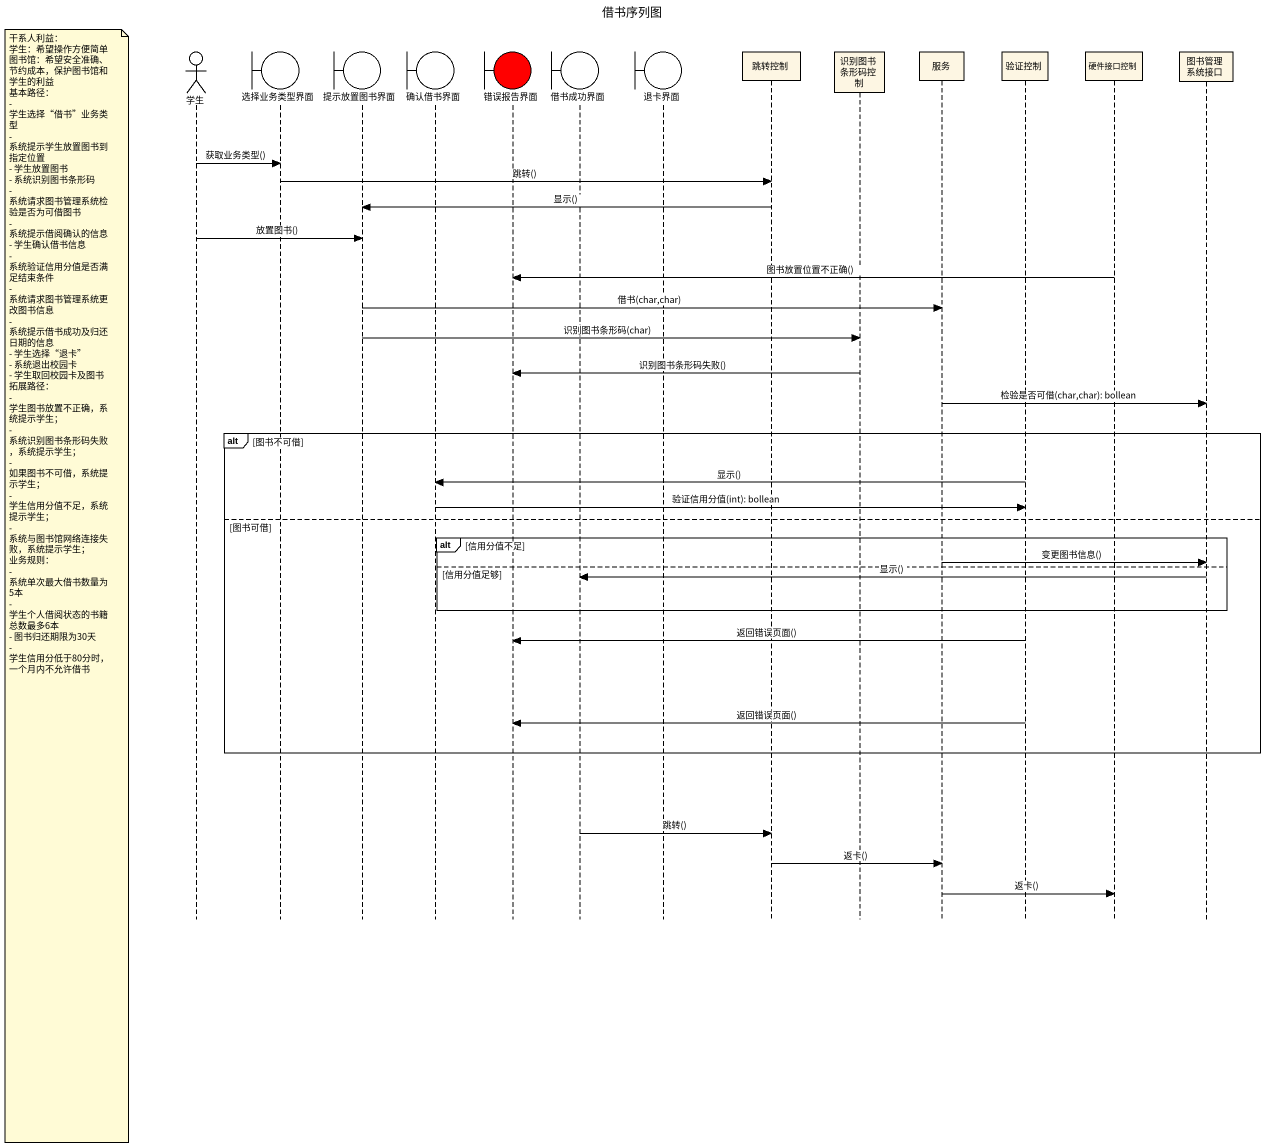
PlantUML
@startuml
title 借书序列图
hide footbox
actor 学生
boundary 选择业务类型界面
boundary 提示放置图书界面
boundary 确认借书界面
boundary 错误报告界面 #FF0000
boundary 借书成功界面
boundary 退卡界面
participant 跳转控制
participant 识别图书条形码控制
participant 服务
participant 验证控制
participant 硬件接口控制
participant 图书管理系统接口

学生 -> 选择业务类型界面 : 获取业务类型()
选择业务类型界面 -> 跳转控制 : 跳转()
跳转控制 -> 提示放置图书界面 : 显示()
学生 -> 提示放置图书界面 : 放置图书()
硬件接口控制 -> 错误报告界面 : 图书放置位置不正确()
提示放置图书界面 -> 服务 : 借书(char,char)
提示放置图书界面 -> 识别图书条形码控制 : 识别图书条形码(char)
识别图书条形码控制 -> 错误报告界面 : 识别图书条形码失败()
服务 -> 图书管理系统接口 : 检验是否可借(char,char): bollean
alt 图书不可借
  验证控制 -> 确认借书界面 : 显示()
  确认借书界面 -> 验证控制 : 验证信用分值(int): bollean
else 图书可借
  alt 信用分值不足
    服务 -> 图书管理系统接口 : 变更图书信息()
  else 信用分值足够
    图书管理系统接口 -> 借书成功界面 : 显示()
    note left of 学生
      干系人利益：
      学生：希望操作方便简单
      图书馆：希望安全准确、节约成本，保护图书馆和学生的利益
      基本路径：
      - 学生选择“借书”业务类型
      - 系统提示学生放置图书到指定位置
      - 学生放置图书
      - 系统识别图书条形码
      - 系统请求图书管理系统检验是否为可借图书
      - 系统提示借阅确认的信息
      - 学生确认借书信息
      - 系统验证信用分值是否满足结束条件
      - 系统请求图书管理系统更改图书信息
      - 系统提示借书成功及归还日期的信息
      - 学生选择“退卡”
      - 系统退出校园卡
      - 学生取回校园卡及图书
      拓展路径：
      - 学生图书放置不正确，系统提示学生；
      - 系统识别图书条形码失败，系统提示学生；
      - 如果图书不可借，系统提示学生；
      - 学生信用分值不足，系统提示学生；
      - 系统与图书馆网络连接失败，系统提示学生；
      业务规则：
      - 系统单次最大借书数量为5本
      - 学生个人借阅状态的书籍总数最多6本
      - 图书归还期限为30天
      - 学生信用分低于80分时，一个月内不允许借书
    end note
  end
  验证控制 -> 错误报告界面 : 返回错误页面()
  验证控制 -> 错误报告界面 : 返回错误页面()
end
借书成功界面 -> 跳转控制 : 跳转()
跳转控制 -> 服务 : 返卡()
服务 -> 硬件接口控制 : 返卡()
@enduml
